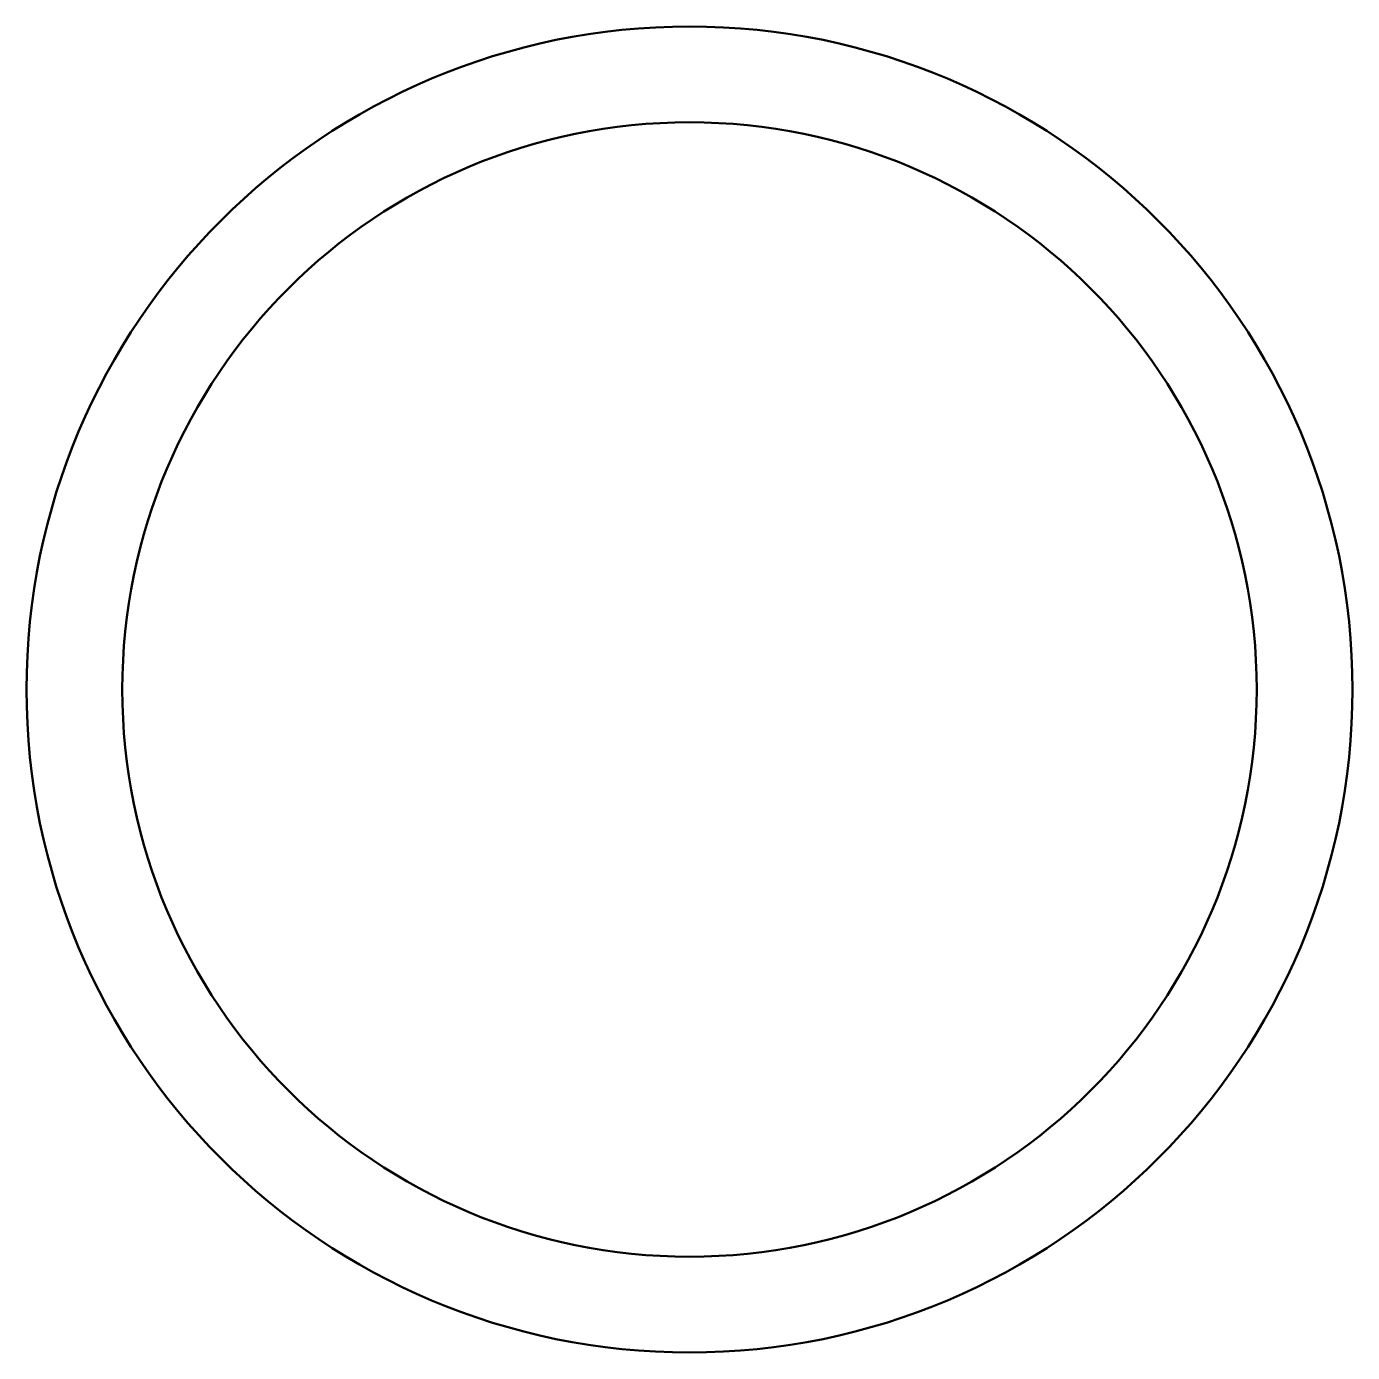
# Model space of a CAD drawing. Header units: millimetres. Extents: x -22.5 to 22.5, y 0 to 45.
import ezdxf

# ---------------------------------------------------------------- set-up
doc = ezdxf.new("R2010")
doc.units = ezdxf.units.MM
doc.linetypes.add('Plná', pattern=[0])
doc.layers.add('IV_INTERIOR_PROFILES', color=7, linetype='Plná', lineweight=50)
doc.layers.add('IV_OUTER_PROFILE', color=7, linetype='Plná', lineweight=50)

msp = doc.modelspace()

# ---------------------------------------------------------------- linework, layer by layer
at = {"layer": 'IV_INTERIOR_PROFILES'}
msp.add_circle((0, 22.5), 19.25, dxfattribs=at)
at = {"layer": 'IV_OUTER_PROFILE'}
msp.add_circle((0, 22.5), 22.5, dxfattribs=at)

doc.saveas('drawing.dxf')
